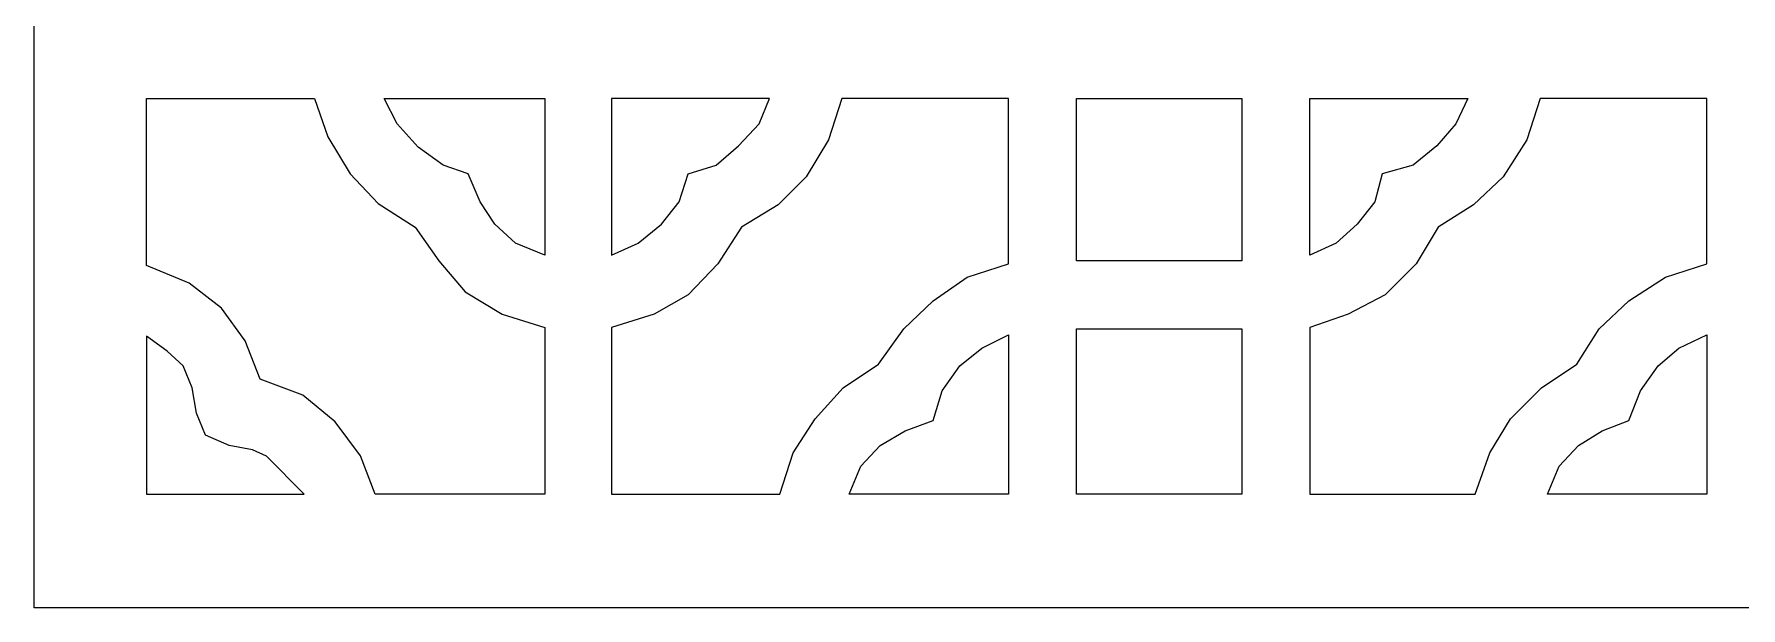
# Model space of a CAD drawing. Header units: centimetres. Extents: x -7.3 to 6.6, y -14.2 to 14.1.
# Drawn here: x -7.28 to -0.32, y 0.13 to 2.47 of the extents above; entities that cross this region are included whole.
import ezdxf

# ---------------------------------------------------------------- set-up
doc = ezdxf.new("R2010")
doc.units = ezdxf.units.CM
doc.header["$MEASUREMENT"] = 0

msp = doc.modelspace()

# ---------------------------------------------------------------- linework, layer by layer
at = {"color": 242}
for points, knots in [([(-7.28151, 14.0501), (-7.28151, 14.0501), (-7.28151, 0.1289), (-7.28151, 0.1289), (-7.28151, 0.1289), (-7.28151, 0.1289), (6.62763, 0.1289), (6.62763, 0.1289), (6.62763, 0.1289), (6.62763, 0.1289), (6.62763, 14.0501), (6.62763, 14.0501), (6.62763, 14.0501), (6.62763, 14.0501), (-7.28151, 14.0501), (-7.28151, 14.0501)], [0, 0, 0, 0, 0.2, 0.2, 0.2, 0.2, 0.4, 0.4, 0.4, 0.4, 0.6, 0.6, 0.6, 0.6, 1, 1, 1, 1]), ([(-6.13744, 2.20628), (-6.13744, 2.20628), (-6.8239, 2.20628), (-6.8239, 2.20628), (-6.8239, 2.20628), (-6.8239, 2.20628), (-6.8239, 1.52582), (-6.8239, 1.52582), (-6.8239, 1.52582), (-6.8239, 1.52582), (-6.6493, 1.45358), (-6.6493, 1.45358), (-6.6493, 1.45358), (-6.6493, 1.45358), (-6.51678, 1.35123), (-6.51678, 1.35123), (-6.51678, 1.35123), (-6.51678, 1.35123), (-6.42043, 1.21876), (-6.42043, 1.21876), (-6.42043, 1.21876), (-6.42043, 1.21876), (-6.36023, 1.06221), (-6.36023, 1.06221), (-6.36023, 1.06221), (-6.36023, 1.06221), (-6.18566, 0.99592), (-6.18566, 0.99592), (-6.18566, 0.99592), (-6.18566, 0.99592), (-6.05315, 0.88757), (-6.05315, 0.88757), (-6.05315, 0.88757), (-6.05315, 0.88757), (-5.95076, 0.7491), (-5.95076, 0.7491), (-5.95076, 0.7491), (-5.95076, 0.7491), (-5.89059, 0.59257), (-5.89059, 0.59257), (-5.89059, 0.59257), (-5.89059, 0.59257), (-5.19813, 0.59257), (-5.19813, 0.59257), (-5.19813, 0.59257), (-5.19813, 0.59257), (-5.19813, 1.27297), (-5.19813, 1.27297), (-5.19813, 1.27297), (-5.19813, 1.27297), (-5.37276, 1.32715), (-5.37276, 1.32715), (-5.37276, 1.32715), (-5.37276, 1.32715), (-5.5233, 1.41746), (-5.5233, 1.41746), (-5.5233, 1.41746), (-5.5233, 1.41746), (-5.63167, 1.54391), (-5.63167, 1.54391), (-5.63167, 1.54391), (-5.63167, 1.54391), (-5.72802, 1.68239), (-5.72802, 1.68239), (-5.72802, 1.68239), (-5.72802, 1.68239), (-5.87853, 1.7787), (-5.87853, 1.7787), (-5.87853, 1.7787), (-5.87853, 1.7787), (-5.99295, 1.89915), (-5.99295, 1.89915), (-5.99295, 1.89915), (-5.99295, 1.89915), (-6.08326, 2.04971), (-6.08326, 2.04971), (-6.08326, 2.04971), (-6.08326, 2.04971), (-6.13744, 2.20628), (-6.13744, 2.20628)], [0, 0, 0, 0, 0.047619, 0.047619, 0.047619, 0.047619, 0.0952381, 0.0952381, 0.0952381, 0.0952381, 0.1428571, 0.1428571, 0.1428571, 0.1428571, 0.1904762, 0.1904762, 0.1904762, 0.1904762, 0.2380952, 0.2380952, 0.2380952, 0.2380952, 0.2857143, 0.2857143, 0.2857143, 0.2857143, 0.3333333, 0.3333333, 0.3333333, 0.3333333, 0.3809524, 0.3809524, 0.3809524, 0.3809524, 0.4285714, 0.4285714, 0.4285714, 0.4285714, 0.4761905, 0.4761905, 0.4761905, 0.4761905, 0.5238095, 0.5238095, 0.5238095, 0.5238095, 0.5714286, 0.5714286, 0.5714286, 0.5714286, 0.6190476, 0.6190476, 0.6190476, 0.6190476, 0.6666667, 0.6666667, 0.6666667, 0.6666667, 0.7142857, 0.7142857, 0.7142857, 0.7142857, 0.7619048, 0.7619048, 0.7619048, 0.7619048, 0.8095238, 0.8095238, 0.8095238, 0.8095238, 0.8571429, 0.8571429, 0.8571429, 0.8571429, 0.9047619, 0.9047619, 0.9047619, 0.9047619, 1, 1, 1, 1]), ([(-5.85446, 2.20628), (-5.85446, 2.20628), (-5.80028, 2.10389), (-5.80028, 2.10389), (-5.80028, 2.10389), (-5.80028, 2.10389), (-5.71595, 2.00755), (-5.71595, 2.00755), (-5.71595, 2.00755), (-5.71595, 2.00755), (-5.61362, 1.93532), (-5.61362, 1.93532), (-5.61362, 1.93532), (-5.61362, 1.93532), (-5.51122, 1.89915), (-5.51122, 1.89915), (-5.51122, 1.89915), (-5.51122, 1.89915), (-5.46311, 1.78472), (-5.46311, 1.78472), (-5.46311, 1.78472), (-5.46311, 1.78472), (-5.40286, 1.69445), (-5.40286, 1.69445), (-5.40286, 1.69445), (-5.40286, 1.69445), (-5.31855, 1.61616), (-5.31855, 1.61616), (-5.31855, 1.61616), (-5.31855, 1.61616), (-5.19813, 1.56799), (-5.19813, 1.56799), (-5.19813, 1.56799), (-5.19813, 1.56799), (-5.19813, 2.20628), (-5.19813, 2.20628), (-5.19813, 2.20628), (-5.19813, 2.20628), (-5.85446, 2.20628), (-5.85446, 2.20628)], [0, 0, 0, 0, 0.0909091, 0.0909091, 0.0909091, 0.0909091, 0.1818182, 0.1818182, 0.1818182, 0.1818182, 0.2727273, 0.2727273, 0.2727273, 0.2727273, 0.3636364, 0.3636364, 0.3636364, 0.3636364, 0.4545455, 0.4545455, 0.4545455, 0.4545455, 0.5454545, 0.5454545, 0.5454545, 0.5454545, 0.6363636, 0.6363636, 0.6363636, 0.6363636, 0.7272727, 0.7272727, 0.7272727, 0.7272727, 0.8181818, 0.8181818, 0.8181818, 0.8181818, 1, 1, 1, 1]), ([(-4.9272, 1.56799), (-4.9272, 1.56799), (-4.9272, 2.20628), (-4.9272, 2.20628), (-4.9272, 2.20628), (-4.9272, 2.20628), (-4.28292, 2.20628), (-4.28292, 2.20628), (-4.28292, 2.20628), (-4.28292, 2.20628), (-4.32507, 2.10389), (-4.32507, 2.10389), (-4.32507, 2.10389), (-4.32507, 2.10389), (-4.40933, 2.01358), (-4.40933, 2.01358), (-4.40933, 2.01358), (-4.40933, 2.01358), (-4.49966, 1.93532), (-4.49966, 1.93532), (-4.49966, 1.93532), (-4.49966, 1.93532), (-4.61412, 1.89915), (-4.61412, 1.89915), (-4.61412, 1.89915), (-4.61412, 1.89915), (-4.65021, 1.78472), (-4.65021, 1.78472), (-4.65021, 1.78472), (-4.65021, 1.78472), (-4.72249, 1.69445), (-4.72249, 1.69445), (-4.72249, 1.69445), (-4.72249, 1.69445), (-4.81875, 1.61616), (-4.81875, 1.61616), (-4.81875, 1.61616), (-4.81875, 1.61616), (-4.9272, 1.56799), (-4.9272, 1.56799)], [0, 0, 0, 0, 0.0909091, 0.0909091, 0.0909091, 0.0909091, 0.1818182, 0.1818182, 0.1818182, 0.1818182, 0.2727273, 0.2727273, 0.2727273, 0.2727273, 0.3636364, 0.3636364, 0.3636364, 0.3636364, 0.4545455, 0.4545455, 0.4545455, 0.4545455, 0.5454545, 0.5454545, 0.5454545, 0.5454545, 0.6363636, 0.6363636, 0.6363636, 0.6363636, 0.7272727, 0.7272727, 0.7272727, 0.7272727, 0.8181818, 0.8181818, 0.8181818, 0.8181818, 1, 1, 1, 1]), ([(-3.98784, 2.20628), (-3.98784, 2.20628), (-3.30746, 2.20628), (-3.30746, 2.20628), (-3.30746, 2.20628), (-3.30746, 2.20628), (-3.30746, 1.53187), (-3.30746, 1.53187), (-3.30746, 1.53187), (-3.30746, 1.53187), (-3.47604, 1.47768), (-3.47604, 1.47768), (-3.47604, 1.47768), (-3.47604, 1.47768), (-3.61452, 1.38133), (-3.61452, 1.38133), (-3.61452, 1.38133), (-3.61452, 1.38133), (-3.73497, 1.2669), (-3.73497, 1.2669), (-3.73497, 1.2669), (-3.73497, 1.2669), (-3.83731, 1.12236), (-3.83731, 1.12236), (-3.83731, 1.12236), (-3.83731, 1.12236), (-3.98183, 1.02603), (-3.98183, 1.02603), (-3.98183, 1.02603), (-3.98183, 1.02603), (-4.09623, 0.89962), (-4.09623, 0.89962), (-4.09623, 0.89962), (-4.09623, 0.89962), (-4.18658, 0.76111), (-4.18658, 0.76111), (-4.18658, 0.76111), (-4.18658, 0.76111), (-4.24076, 0.59257), (-4.24076, 0.59257), (-4.24076, 0.59257), (-4.24076, 0.59257), (-4.9272, 0.59257), (-4.9272, 0.59257), (-4.9272, 0.59257), (-4.9272, 0.59257), (-4.9272, 1.27297), (-4.9272, 1.27297), (-4.9272, 1.27297), (-4.9272, 1.27297), (-4.75254, 1.32715), (-4.75254, 1.32715), (-4.75254, 1.32715), (-4.75254, 1.32715), (-4.61412, 1.40537), (-4.61412, 1.40537), (-4.61412, 1.40537), (-4.61412, 1.40537), (-4.49363, 1.53187), (-4.49363, 1.53187), (-4.49363, 1.53187), (-4.49363, 1.53187), (-4.39725, 1.68239), (-4.39725, 1.68239), (-4.39725, 1.68239), (-4.39725, 1.68239), (-4.24681, 1.77271), (-4.24681, 1.77271), (-4.24681, 1.77271), (-4.24681, 1.77271), (-4.13238, 1.8871), (-4.13238, 1.8871), (-4.13238, 1.8871), (-4.13238, 1.8871), (-4.0421, 2.03765), (-4.0421, 2.03765), (-4.0421, 2.03765), (-4.0421, 2.03765), (-3.98784, 2.20628), (-3.98784, 2.20628)], [0, 0, 0, 0, 0.047619, 0.047619, 0.047619, 0.047619, 0.0952381, 0.0952381, 0.0952381, 0.0952381, 0.1428571, 0.1428571, 0.1428571, 0.1428571, 0.1904762, 0.1904762, 0.1904762, 0.1904762, 0.2380952, 0.2380952, 0.2380952, 0.2380952, 0.2857143, 0.2857143, 0.2857143, 0.2857143, 0.3333333, 0.3333333, 0.3333333, 0.3333333, 0.3809524, 0.3809524, 0.3809524, 0.3809524, 0.4285714, 0.4285714, 0.4285714, 0.4285714, 0.4761905, 0.4761905, 0.4761905, 0.4761905, 0.5238095, 0.5238095, 0.5238095, 0.5238095, 0.5714286, 0.5714286, 0.5714286, 0.5714286, 0.6190476, 0.6190476, 0.6190476, 0.6190476, 0.6666667, 0.6666667, 0.6666667, 0.6666667, 0.7142857, 0.7142857, 0.7142857, 0.7142857, 0.7619048, 0.7619048, 0.7619048, 0.7619048, 0.8095238, 0.8095238, 0.8095238, 0.8095238, 0.8571429, 0.8571429, 0.8571429, 0.8571429, 0.9047619, 0.9047619, 0.9047619, 0.9047619, 1, 1, 1, 1]), ([(-2.35617, 1.54391), (-2.35617, 1.54391), (-2.35617, 2.20628), (-2.35617, 2.20628), (-2.35617, 2.20628), (-2.35617, 2.20628), (-3.0305, 2.20628), (-3.0305, 2.20628), (-3.0305, 2.20628), (-3.0305, 2.20628), (-3.0305, 1.54391), (-3.0305, 1.54391), (-3.0305, 1.54391), (-3.0305, 1.54391), (-2.35617, 1.54391), (-2.35617, 1.54391)], [0, 0, 0, 0, 0.2, 0.2, 0.2, 0.2, 0.4, 0.4, 0.4, 0.4, 0.6, 0.6, 0.6, 0.6, 1, 1, 1, 1]), ([(-2.0791, 2.20628), (-2.0791, 2.20628), (-2.0791, 1.56799), (-2.0791, 1.56799), (-2.0791, 1.56799), (-2.0791, 1.56799), (-1.97075, 1.61616), (-1.97075, 1.61616), (-1.97075, 1.61616), (-1.97075, 1.61616), (-1.88643, 1.69445), (-1.88643, 1.69445), (-1.88643, 1.69445), (-1.88643, 1.69445), (-1.81419, 1.78472), (-1.81419, 1.78472), (-1.81419, 1.78472), (-1.81419, 1.78472), (-1.78405, 1.89915), (-1.78405, 1.89915), (-1.78405, 1.89915), (-1.78405, 1.89915), (-1.6576, 1.93532), (-1.6576, 1.93532), (-1.6576, 1.93532), (-1.6576, 1.93532), (-1.56135, 2.01358), (-1.56135, 2.01358), (-1.56135, 2.01358), (-1.56135, 2.01358), (-1.48303, 2.10389), (-1.48303, 2.10389), (-1.48303, 2.10389), (-1.48303, 2.10389), (-1.43487, 2.20628), (-1.43487, 2.20628), (-1.43487, 2.20628), (-1.43487, 2.20628), (-2.0791, 2.20628), (-2.0791, 2.20628)], [0, 0, 0, 0, 0.0909091, 0.0909091, 0.0909091, 0.0909091, 0.1818182, 0.1818182, 0.1818182, 0.1818182, 0.2727273, 0.2727273, 0.2727273, 0.2727273, 0.3636364, 0.3636364, 0.3636364, 0.3636364, 0.4545455, 0.4545455, 0.4545455, 0.4545455, 0.5454545, 0.5454545, 0.5454545, 0.5454545, 0.6363636, 0.6363636, 0.6363636, 0.6363636, 0.7272727, 0.7272727, 0.7272727, 0.7272727, 0.8181818, 0.8181818, 0.8181818, 0.8181818, 1, 1, 1, 1]), ([(-0.45943, 1.53187), (-0.45943, 1.53187), (-0.62802, 1.47768), (-0.62802, 1.47768), (-0.62802, 1.47768), (-0.62802, 1.47768), (-0.7785, 1.38133), (-0.7785, 1.38133), (-0.7785, 1.38133), (-0.7785, 1.38133), (-0.89899, 1.2669), (-0.89899, 1.2669), (-0.89899, 1.2669), (-0.89899, 1.2669), (-0.98924, 1.12236), (-0.98924, 1.12236), (-0.98924, 1.12236), (-0.98924, 1.12236), (-1.1338, 1.02603), (-1.1338, 1.02603), (-1.1338, 1.02603), (-1.1338, 1.02603), (-1.26025, 0.89962), (-1.26025, 0.89962), (-1.26025, 0.89962), (-1.26025, 0.89962), (-1.34457, 0.76111), (-1.34457, 0.76111), (-1.34457, 0.76111), (-1.34457, 0.76111), (-1.40477, 0.59257), (-1.40477, 0.59257), (-1.40477, 0.59257), (-1.40477, 0.59257), (-2.0791, 0.59257), (-2.0791, 0.59257), (-2.0791, 0.59257), (-2.0791, 0.59257), (-2.0791, 1.27297), (-2.0791, 1.27297), (-2.0791, 1.27297), (-2.0791, 1.27297), (-1.92258, 1.32715), (-1.92258, 1.32715), (-1.92258, 1.32715), (-1.92258, 1.32715), (-1.77207, 1.40537), (-1.77207, 1.40537), (-1.77207, 1.40537), (-1.77207, 1.40537), (-1.64561, 1.53187), (-1.64561, 1.53187), (-1.64561, 1.53187), (-1.64561, 1.53187), (-1.55526, 1.68239), (-1.55526, 1.68239), (-1.55526, 1.68239), (-1.55526, 1.68239), (-1.41078, 1.77271), (-1.41078, 1.77271), (-1.41078, 1.77271), (-1.41078, 1.77271), (-1.29034, 1.8871), (-1.29034, 1.8871), (-1.29034, 1.8871), (-1.29034, 1.8871), (-1.19397, 2.03765), (-1.19397, 2.03765), (-1.19397, 2.03765), (-1.19397, 2.03765), (-1.13987, 2.20628), (-1.13987, 2.20628), (-1.13987, 2.20628), (-1.13987, 2.20628), (-0.45943, 2.20628), (-0.45943, 2.20628), (-0.45943, 2.20628), (-0.45943, 2.20628), (-0.45943, 1.53187), (-0.45943, 1.53187)], [0, 0, 0, 0, 0.047619, 0.047619, 0.047619, 0.047619, 0.0952381, 0.0952381, 0.0952381, 0.0952381, 0.1428571, 0.1428571, 0.1428571, 0.1428571, 0.1904762, 0.1904762, 0.1904762, 0.1904762, 0.2380952, 0.2380952, 0.2380952, 0.2380952, 0.2857143, 0.2857143, 0.2857143, 0.2857143, 0.3333333, 0.3333333, 0.3333333, 0.3333333, 0.3809524, 0.3809524, 0.3809524, 0.3809524, 0.4285714, 0.4285714, 0.4285714, 0.4285714, 0.4761905, 0.4761905, 0.4761905, 0.4761905, 0.5238095, 0.5238095, 0.5238095, 0.5238095, 0.5714286, 0.5714286, 0.5714286, 0.5714286, 0.6190476, 0.6190476, 0.6190476, 0.6190476, 0.6666667, 0.6666667, 0.6666667, 0.6666667, 0.7142857, 0.7142857, 0.7142857, 0.7142857, 0.7619048, 0.7619048, 0.7619048, 0.7619048, 0.8095238, 0.8095238, 0.8095238, 0.8095238, 0.8571429, 0.8571429, 0.8571429, 0.8571429, 0.9047619, 0.9047619, 0.9047619, 0.9047619, 1, 1, 1, 1]), ([(-2.35617, 0.59257), (-2.35617, 0.59257), (-2.35617, 1.2669), (-2.35617, 1.2669), (-2.35617, 1.2669), (-2.35617, 1.2669), (-3.0305, 1.2669), (-3.0305, 1.2669), (-3.0305, 1.2669), (-3.0305, 1.2669), (-3.0305, 0.59257), (-3.0305, 0.59257), (-3.0305, 0.59257), (-3.0305, 0.59257), (-2.35617, 0.59257), (-2.35617, 0.59257)], [0, 0, 0, 0, 0.2, 0.2, 0.2, 0.2, 0.4, 0.4, 0.4, 0.4, 0.6, 0.6, 0.6, 0.6, 1, 1, 1, 1]), ([(-6.1796, 0.59257), (-6.1796, 0.59257), (-6.8239, 0.59257), (-6.8239, 0.59257), (-6.8239, 0.59257), (-6.8239, 0.59257), (-6.8239, 1.23679), (-6.8239, 1.23679), (-6.8239, 1.23679), (-6.8239, 1.23679), (-6.73961, 1.17664), (-6.73961, 1.17664), (-6.73961, 1.17664), (-6.73961, 1.17664), (-6.67334, 1.11638), (-6.67334, 1.11638), (-6.67334, 1.11638), (-6.67334, 1.11638), (-6.63724, 1.02603), (-6.63724, 1.02603), (-6.63724, 1.02603), (-6.63724, 1.02603), (-6.61912, 0.92369), (-6.61912, 0.92369), (-6.61912, 0.92369), (-6.61912, 0.92369), (-6.58307, 0.83339), (-6.58307, 0.83339), (-6.58307, 0.83339), (-6.58307, 0.83339), (-6.48672, 0.79125), (-6.48672, 0.79125), (-6.48672, 0.79125), (-6.48672, 0.79125), (-6.39033, 0.77317), (-6.39033, 0.77317), (-6.39033, 0.77317), (-6.39033, 0.77317), (-6.33444, 0.74739), (-6.33444, 0.74739), (-6.33444, 0.74739), (-6.33444, 0.74739), (-6.1796, 0.59257), (-6.1796, 0.59257)], [0, 0, 0, 0, 0.0833333, 0.0833333, 0.0833333, 0.0833333, 0.1666667, 0.1666667, 0.1666667, 0.1666667, 0.25, 0.25, 0.25, 0.25, 0.3333333, 0.3333333, 0.3333333, 0.3333333, 0.4166667, 0.4166667, 0.4166667, 0.4166667, 0.5, 0.5, 0.5, 0.5, 0.5833333, 0.5833333, 0.5833333, 0.5833333, 0.6666667, 0.6666667, 0.6666667, 0.6666667, 0.75, 0.75, 0.75, 0.75, 0.8333333, 0.8333333, 0.8333333, 0.8333333, 1, 1, 1, 1]), ([(-3.30746, 1.24282), (-3.30746, 1.24282), (-3.41583, 1.18862), (-3.41583, 1.18862), (-3.41583, 1.18862), (-3.41583, 1.18862), (-3.50619, 1.11638), (-3.50619, 1.11638), (-3.50619, 1.11638), (-3.50619, 1.11638), (-3.5784, 1.01399), (-3.5784, 1.01399), (-3.5784, 1.01399), (-3.5784, 1.01399), (-3.61452, 0.89363), (-3.61452, 0.89363), (-3.61452, 0.89363), (-3.61452, 0.89363), (-3.72897, 0.85146), (-3.72897, 0.85146), (-3.72897, 0.85146), (-3.72897, 0.85146), (-3.8313, 0.79125), (-3.8313, 0.79125), (-3.8313, 0.79125), (-3.8313, 0.79125), (-3.90957, 0.70691), (-3.90957, 0.70691), (-3.90957, 0.70691), (-3.90957, 0.70691), (-3.95777, 0.59257), (-3.95777, 0.59257), (-3.95777, 0.59257), (-3.95777, 0.59257), (-3.30746, 0.59257), (-3.30746, 0.59257), (-3.30746, 0.59257), (-3.30746, 0.59257), (-3.30746, 1.24282), (-3.30746, 1.24282)], [0, 0, 0, 0, 0.0909091, 0.0909091, 0.0909091, 0.0909091, 0.1818182, 0.1818182, 0.1818182, 0.1818182, 0.2727273, 0.2727273, 0.2727273, 0.2727273, 0.3636364, 0.3636364, 0.3636364, 0.3636364, 0.4545455, 0.4545455, 0.4545455, 0.4545455, 0.5454545, 0.5454545, 0.5454545, 0.5454545, 0.6363636, 0.6363636, 0.6363636, 0.6363636, 0.7272727, 0.7272727, 0.7272727, 0.7272727, 0.8181818, 0.8181818, 0.8181818, 0.8181818, 1, 1, 1, 1]), ([(-0.45943, 0.59257), (-0.45943, 0.59257), (-0.45943, 1.24282), (-0.45943, 1.24282), (-0.45943, 1.24282), (-0.45943, 1.24282), (-0.57382, 1.18862), (-0.57382, 1.18862), (-0.57382, 1.18862), (-0.57382, 1.18862), (-0.65811, 1.11638), (-0.65811, 1.11638), (-0.65811, 1.11638), (-0.65811, 1.11638), (-0.73038, 1.01399), (-0.73038, 1.01399), (-0.73038, 1.01399), (-0.73038, 1.01399), (-0.7785, 0.89363), (-0.7785, 0.89363), (-0.7785, 0.89363), (-0.7785, 0.89363), (-0.88693, 0.85146), (-0.88693, 0.85146), (-0.88693, 0.85146), (-0.88693, 0.85146), (-0.98328, 0.79125), (-0.98328, 0.79125), (-0.98328, 0.79125), (-0.98328, 0.79125), (-1.06152, 0.70691), (-1.06152, 0.70691), (-1.06152, 0.70691), (-1.06152, 0.70691), (-1.10968, 0.59257), (-1.10968, 0.59257), (-1.10968, 0.59257), (-1.10968, 0.59257), (-0.45943, 0.59257), (-0.45943, 0.59257)], [0, 0, 0, 0, 0.0909091, 0.0909091, 0.0909091, 0.0909091, 0.1818182, 0.1818182, 0.1818182, 0.1818182, 0.2727273, 0.2727273, 0.2727273, 0.2727273, 0.3636364, 0.3636364, 0.3636364, 0.3636364, 0.4545455, 0.4545455, 0.4545455, 0.4545455, 0.5454545, 0.5454545, 0.5454545, 0.5454545, 0.6363636, 0.6363636, 0.6363636, 0.6363636, 0.7272727, 0.7272727, 0.7272727, 0.7272727, 0.8181818, 0.8181818, 0.8181818, 0.8181818, 1, 1, 1, 1])]:
    msp.add_open_spline(points, degree=3, knots=knots, dxfattribs=at)
at = {"lineweight": 9}
for points, knots in [([(-7.28151, 14.0501), (-7.28151, 14.0501), (-7.28151, 0.1289), (-7.28151, 0.1289), (-7.28151, 0.1289), (-7.28151, 0.1289), (6.62763, 0.1289), (6.62763, 0.1289), (6.62763, 0.1289), (6.62763, 0.1289), (6.62763, 14.0501), (6.62763, 14.0501), (6.62763, 14.0501), (6.62763, 14.0501), (-7.28151, 14.0501), (-7.28151, 14.0501)], [0, 0, 0, 0, 0.2, 0.2, 0.2, 0.2, 0.4, 0.4, 0.4, 0.4, 0.6, 0.6, 0.6, 0.6, 1, 1, 1, 1]), ([(-6.13744, 2.20628), (-6.13744, 2.20628), (-6.8239, 2.20628), (-6.8239, 2.20628), (-6.8239, 2.20628), (-6.8239, 2.20628), (-6.8239, 1.52582), (-6.8239, 1.52582), (-6.8239, 1.52582), (-6.8239, 1.52582), (-6.6493, 1.45358), (-6.6493, 1.45358), (-6.6493, 1.45358), (-6.6493, 1.45358), (-6.51678, 1.35123), (-6.51678, 1.35123), (-6.51678, 1.35123), (-6.51678, 1.35123), (-6.42043, 1.21876), (-6.42043, 1.21876), (-6.42043, 1.21876), (-6.42043, 1.21876), (-6.36023, 1.06221), (-6.36023, 1.06221), (-6.36023, 1.06221), (-6.36023, 1.06221), (-6.18566, 0.99592), (-6.18566, 0.99592), (-6.18566, 0.99592), (-6.18566, 0.99592), (-6.05315, 0.88757), (-6.05315, 0.88757), (-6.05315, 0.88757), (-6.05315, 0.88757), (-5.95076, 0.7491), (-5.95076, 0.7491), (-5.95076, 0.7491), (-5.95076, 0.7491), (-5.89059, 0.59257), (-5.89059, 0.59257), (-5.89059, 0.59257), (-5.89059, 0.59257), (-5.19813, 0.59257), (-5.19813, 0.59257), (-5.19813, 0.59257), (-5.19813, 0.59257), (-5.19813, 1.27297), (-5.19813, 1.27297), (-5.19813, 1.27297), (-5.19813, 1.27297), (-5.37276, 1.32715), (-5.37276, 1.32715), (-5.37276, 1.32715), (-5.37276, 1.32715), (-5.5233, 1.41746), (-5.5233, 1.41746), (-5.5233, 1.41746), (-5.5233, 1.41746), (-5.63167, 1.54391), (-5.63167, 1.54391), (-5.63167, 1.54391), (-5.63167, 1.54391), (-5.72802, 1.68239), (-5.72802, 1.68239), (-5.72802, 1.68239), (-5.72802, 1.68239), (-5.87853, 1.7787), (-5.87853, 1.7787), (-5.87853, 1.7787), (-5.87853, 1.7787), (-5.99295, 1.89915), (-5.99295, 1.89915), (-5.99295, 1.89915), (-5.99295, 1.89915), (-6.08326, 2.04971), (-6.08326, 2.04971), (-6.08326, 2.04971), (-6.08326, 2.04971), (-6.13744, 2.20628), (-6.13744, 2.20628)], [0, 0, 0, 0, 0.047619, 0.047619, 0.047619, 0.047619, 0.0952381, 0.0952381, 0.0952381, 0.0952381, 0.1428571, 0.1428571, 0.1428571, 0.1428571, 0.1904762, 0.1904762, 0.1904762, 0.1904762, 0.2380952, 0.2380952, 0.2380952, 0.2380952, 0.2857143, 0.2857143, 0.2857143, 0.2857143, 0.3333333, 0.3333333, 0.3333333, 0.3333333, 0.3809524, 0.3809524, 0.3809524, 0.3809524, 0.4285714, 0.4285714, 0.4285714, 0.4285714, 0.4761905, 0.4761905, 0.4761905, 0.4761905, 0.5238095, 0.5238095, 0.5238095, 0.5238095, 0.5714286, 0.5714286, 0.5714286, 0.5714286, 0.6190476, 0.6190476, 0.6190476, 0.6190476, 0.6666667, 0.6666667, 0.6666667, 0.6666667, 0.7142857, 0.7142857, 0.7142857, 0.7142857, 0.7619048, 0.7619048, 0.7619048, 0.7619048, 0.8095238, 0.8095238, 0.8095238, 0.8095238, 0.8571429, 0.8571429, 0.8571429, 0.8571429, 0.9047619, 0.9047619, 0.9047619, 0.9047619, 1, 1, 1, 1]), ([(-5.85446, 2.20628), (-5.85446, 2.20628), (-5.80028, 2.10389), (-5.80028, 2.10389), (-5.80028, 2.10389), (-5.80028, 2.10389), (-5.71595, 2.00755), (-5.71595, 2.00755), (-5.71595, 2.00755), (-5.71595, 2.00755), (-5.61362, 1.93532), (-5.61362, 1.93532), (-5.61362, 1.93532), (-5.61362, 1.93532), (-5.51122, 1.89915), (-5.51122, 1.89915), (-5.51122, 1.89915), (-5.51122, 1.89915), (-5.46311, 1.78472), (-5.46311, 1.78472), (-5.46311, 1.78472), (-5.46311, 1.78472), (-5.40286, 1.69445), (-5.40286, 1.69445), (-5.40286, 1.69445), (-5.40286, 1.69445), (-5.31855, 1.61616), (-5.31855, 1.61616), (-5.31855, 1.61616), (-5.31855, 1.61616), (-5.19813, 1.56799), (-5.19813, 1.56799), (-5.19813, 1.56799), (-5.19813, 1.56799), (-5.19813, 2.20628), (-5.19813, 2.20628), (-5.19813, 2.20628), (-5.19813, 2.20628), (-5.85446, 2.20628), (-5.85446, 2.20628)], [0, 0, 0, 0, 0.0909091, 0.0909091, 0.0909091, 0.0909091, 0.1818182, 0.1818182, 0.1818182, 0.1818182, 0.2727273, 0.2727273, 0.2727273, 0.2727273, 0.3636364, 0.3636364, 0.3636364, 0.3636364, 0.4545455, 0.4545455, 0.4545455, 0.4545455, 0.5454545, 0.5454545, 0.5454545, 0.5454545, 0.6363636, 0.6363636, 0.6363636, 0.6363636, 0.7272727, 0.7272727, 0.7272727, 0.7272727, 0.8181818, 0.8181818, 0.8181818, 0.8181818, 1, 1, 1, 1]), ([(-4.9272, 1.56799), (-4.9272, 1.56799), (-4.9272, 2.20628), (-4.9272, 2.20628), (-4.9272, 2.20628), (-4.9272, 2.20628), (-4.28292, 2.20628), (-4.28292, 2.20628), (-4.28292, 2.20628), (-4.28292, 2.20628), (-4.32507, 2.10389), (-4.32507, 2.10389), (-4.32507, 2.10389), (-4.32507, 2.10389), (-4.40933, 2.01358), (-4.40933, 2.01358), (-4.40933, 2.01358), (-4.40933, 2.01358), (-4.49966, 1.93532), (-4.49966, 1.93532), (-4.49966, 1.93532), (-4.49966, 1.93532), (-4.61412, 1.89915), (-4.61412, 1.89915), (-4.61412, 1.89915), (-4.61412, 1.89915), (-4.65021, 1.78472), (-4.65021, 1.78472), (-4.65021, 1.78472), (-4.65021, 1.78472), (-4.72249, 1.69445), (-4.72249, 1.69445), (-4.72249, 1.69445), (-4.72249, 1.69445), (-4.81875, 1.61616), (-4.81875, 1.61616), (-4.81875, 1.61616), (-4.81875, 1.61616), (-4.9272, 1.56799), (-4.9272, 1.56799)], [0, 0, 0, 0, 0.0909091, 0.0909091, 0.0909091, 0.0909091, 0.1818182, 0.1818182, 0.1818182, 0.1818182, 0.2727273, 0.2727273, 0.2727273, 0.2727273, 0.3636364, 0.3636364, 0.3636364, 0.3636364, 0.4545455, 0.4545455, 0.4545455, 0.4545455, 0.5454545, 0.5454545, 0.5454545, 0.5454545, 0.6363636, 0.6363636, 0.6363636, 0.6363636, 0.7272727, 0.7272727, 0.7272727, 0.7272727, 0.8181818, 0.8181818, 0.8181818, 0.8181818, 1, 1, 1, 1]), ([(-3.98784, 2.20628), (-3.98784, 2.20628), (-3.30746, 2.20628), (-3.30746, 2.20628), (-3.30746, 2.20628), (-3.30746, 2.20628), (-3.30746, 1.53187), (-3.30746, 1.53187), (-3.30746, 1.53187), (-3.30746, 1.53187), (-3.47604, 1.47768), (-3.47604, 1.47768), (-3.47604, 1.47768), (-3.47604, 1.47768), (-3.61452, 1.38133), (-3.61452, 1.38133), (-3.61452, 1.38133), (-3.61452, 1.38133), (-3.73497, 1.2669), (-3.73497, 1.2669), (-3.73497, 1.2669), (-3.73497, 1.2669), (-3.83731, 1.12236), (-3.83731, 1.12236), (-3.83731, 1.12236), (-3.83731, 1.12236), (-3.98183, 1.02603), (-3.98183, 1.02603), (-3.98183, 1.02603), (-3.98183, 1.02603), (-4.09623, 0.89962), (-4.09623, 0.89962), (-4.09623, 0.89962), (-4.09623, 0.89962), (-4.18658, 0.76111), (-4.18658, 0.76111), (-4.18658, 0.76111), (-4.18658, 0.76111), (-4.24076, 0.59257), (-4.24076, 0.59257), (-4.24076, 0.59257), (-4.24076, 0.59257), (-4.9272, 0.59257), (-4.9272, 0.59257), (-4.9272, 0.59257), (-4.9272, 0.59257), (-4.9272, 1.27297), (-4.9272, 1.27297), (-4.9272, 1.27297), (-4.9272, 1.27297), (-4.75254, 1.32715), (-4.75254, 1.32715), (-4.75254, 1.32715), (-4.75254, 1.32715), (-4.61412, 1.40537), (-4.61412, 1.40537), (-4.61412, 1.40537), (-4.61412, 1.40537), (-4.49363, 1.53187), (-4.49363, 1.53187), (-4.49363, 1.53187), (-4.49363, 1.53187), (-4.39725, 1.68239), (-4.39725, 1.68239), (-4.39725, 1.68239), (-4.39725, 1.68239), (-4.24681, 1.77271), (-4.24681, 1.77271), (-4.24681, 1.77271), (-4.24681, 1.77271), (-4.13238, 1.8871), (-4.13238, 1.8871), (-4.13238, 1.8871), (-4.13238, 1.8871), (-4.0421, 2.03765), (-4.0421, 2.03765), (-4.0421, 2.03765), (-4.0421, 2.03765), (-3.98784, 2.20628), (-3.98784, 2.20628)], [0, 0, 0, 0, 0.047619, 0.047619, 0.047619, 0.047619, 0.0952381, 0.0952381, 0.0952381, 0.0952381, 0.1428571, 0.1428571, 0.1428571, 0.1428571, 0.1904762, 0.1904762, 0.1904762, 0.1904762, 0.2380952, 0.2380952, 0.2380952, 0.2380952, 0.2857143, 0.2857143, 0.2857143, 0.2857143, 0.3333333, 0.3333333, 0.3333333, 0.3333333, 0.3809524, 0.3809524, 0.3809524, 0.3809524, 0.4285714, 0.4285714, 0.4285714, 0.4285714, 0.4761905, 0.4761905, 0.4761905, 0.4761905, 0.5238095, 0.5238095, 0.5238095, 0.5238095, 0.5714286, 0.5714286, 0.5714286, 0.5714286, 0.6190476, 0.6190476, 0.6190476, 0.6190476, 0.6666667, 0.6666667, 0.6666667, 0.6666667, 0.7142857, 0.7142857, 0.7142857, 0.7142857, 0.7619048, 0.7619048, 0.7619048, 0.7619048, 0.8095238, 0.8095238, 0.8095238, 0.8095238, 0.8571429, 0.8571429, 0.8571429, 0.8571429, 0.9047619, 0.9047619, 0.9047619, 0.9047619, 1, 1, 1, 1]), ([(-2.35617, 1.54391), (-2.35617, 1.54391), (-2.35617, 2.20628), (-2.35617, 2.20628), (-2.35617, 2.20628), (-2.35617, 2.20628), (-3.0305, 2.20628), (-3.0305, 2.20628), (-3.0305, 2.20628), (-3.0305, 2.20628), (-3.0305, 1.54391), (-3.0305, 1.54391), (-3.0305, 1.54391), (-3.0305, 1.54391), (-2.35617, 1.54391), (-2.35617, 1.54391)], [0, 0, 0, 0, 0.2, 0.2, 0.2, 0.2, 0.4, 0.4, 0.4, 0.4, 0.6, 0.6, 0.6, 0.6, 1, 1, 1, 1]), ([(-2.0791, 2.20628), (-2.0791, 2.20628), (-2.0791, 1.56799), (-2.0791, 1.56799), (-2.0791, 1.56799), (-2.0791, 1.56799), (-1.97075, 1.61616), (-1.97075, 1.61616), (-1.97075, 1.61616), (-1.97075, 1.61616), (-1.88643, 1.69445), (-1.88643, 1.69445), (-1.88643, 1.69445), (-1.88643, 1.69445), (-1.81419, 1.78472), (-1.81419, 1.78472), (-1.81419, 1.78472), (-1.81419, 1.78472), (-1.78405, 1.89915), (-1.78405, 1.89915), (-1.78405, 1.89915), (-1.78405, 1.89915), (-1.6576, 1.93532), (-1.6576, 1.93532), (-1.6576, 1.93532), (-1.6576, 1.93532), (-1.56135, 2.01358), (-1.56135, 2.01358), (-1.56135, 2.01358), (-1.56135, 2.01358), (-1.48303, 2.10389), (-1.48303, 2.10389), (-1.48303, 2.10389), (-1.48303, 2.10389), (-1.43487, 2.20628), (-1.43487, 2.20628), (-1.43487, 2.20628), (-1.43487, 2.20628), (-2.0791, 2.20628), (-2.0791, 2.20628)], [0, 0, 0, 0, 0.0909091, 0.0909091, 0.0909091, 0.0909091, 0.1818182, 0.1818182, 0.1818182, 0.1818182, 0.2727273, 0.2727273, 0.2727273, 0.2727273, 0.3636364, 0.3636364, 0.3636364, 0.3636364, 0.4545455, 0.4545455, 0.4545455, 0.4545455, 0.5454545, 0.5454545, 0.5454545, 0.5454545, 0.6363636, 0.6363636, 0.6363636, 0.6363636, 0.7272727, 0.7272727, 0.7272727, 0.7272727, 0.8181818, 0.8181818, 0.8181818, 0.8181818, 1, 1, 1, 1]), ([(-0.45943, 1.53187), (-0.45943, 1.53187), (-0.62802, 1.47768), (-0.62802, 1.47768), (-0.62802, 1.47768), (-0.62802, 1.47768), (-0.7785, 1.38133), (-0.7785, 1.38133), (-0.7785, 1.38133), (-0.7785, 1.38133), (-0.89899, 1.2669), (-0.89899, 1.2669), (-0.89899, 1.2669), (-0.89899, 1.2669), (-0.98924, 1.12236), (-0.98924, 1.12236), (-0.98924, 1.12236), (-0.98924, 1.12236), (-1.1338, 1.02603), (-1.1338, 1.02603), (-1.1338, 1.02603), (-1.1338, 1.02603), (-1.26025, 0.89962), (-1.26025, 0.89962), (-1.26025, 0.89962), (-1.26025, 0.89962), (-1.34457, 0.76111), (-1.34457, 0.76111), (-1.34457, 0.76111), (-1.34457, 0.76111), (-1.40477, 0.59257), (-1.40477, 0.59257), (-1.40477, 0.59257), (-1.40477, 0.59257), (-2.0791, 0.59257), (-2.0791, 0.59257), (-2.0791, 0.59257), (-2.0791, 0.59257), (-2.0791, 1.27297), (-2.0791, 1.27297), (-2.0791, 1.27297), (-2.0791, 1.27297), (-1.92258, 1.32715), (-1.92258, 1.32715), (-1.92258, 1.32715), (-1.92258, 1.32715), (-1.77207, 1.40537), (-1.77207, 1.40537), (-1.77207, 1.40537), (-1.77207, 1.40537), (-1.64561, 1.53187), (-1.64561, 1.53187), (-1.64561, 1.53187), (-1.64561, 1.53187), (-1.55526, 1.68239), (-1.55526, 1.68239), (-1.55526, 1.68239), (-1.55526, 1.68239), (-1.41078, 1.77271), (-1.41078, 1.77271), (-1.41078, 1.77271), (-1.41078, 1.77271), (-1.29034, 1.8871), (-1.29034, 1.8871), (-1.29034, 1.8871), (-1.29034, 1.8871), (-1.19397, 2.03765), (-1.19397, 2.03765), (-1.19397, 2.03765), (-1.19397, 2.03765), (-1.13987, 2.20628), (-1.13987, 2.20628), (-1.13987, 2.20628), (-1.13987, 2.20628), (-0.45943, 2.20628), (-0.45943, 2.20628), (-0.45943, 2.20628), (-0.45943, 2.20628), (-0.45943, 1.53187), (-0.45943, 1.53187)], [0, 0, 0, 0, 0.047619, 0.047619, 0.047619, 0.047619, 0.0952381, 0.0952381, 0.0952381, 0.0952381, 0.1428571, 0.1428571, 0.1428571, 0.1428571, 0.1904762, 0.1904762, 0.1904762, 0.1904762, 0.2380952, 0.2380952, 0.2380952, 0.2380952, 0.2857143, 0.2857143, 0.2857143, 0.2857143, 0.3333333, 0.3333333, 0.3333333, 0.3333333, 0.3809524, 0.3809524, 0.3809524, 0.3809524, 0.4285714, 0.4285714, 0.4285714, 0.4285714, 0.4761905, 0.4761905, 0.4761905, 0.4761905, 0.5238095, 0.5238095, 0.5238095, 0.5238095, 0.5714286, 0.5714286, 0.5714286, 0.5714286, 0.6190476, 0.6190476, 0.6190476, 0.6190476, 0.6666667, 0.6666667, 0.6666667, 0.6666667, 0.7142857, 0.7142857, 0.7142857, 0.7142857, 0.7619048, 0.7619048, 0.7619048, 0.7619048, 0.8095238, 0.8095238, 0.8095238, 0.8095238, 0.8571429, 0.8571429, 0.8571429, 0.8571429, 0.9047619, 0.9047619, 0.9047619, 0.9047619, 1, 1, 1, 1]), ([(-2.35617, 0.59257), (-2.35617, 0.59257), (-2.35617, 1.2669), (-2.35617, 1.2669), (-2.35617, 1.2669), (-2.35617, 1.2669), (-3.0305, 1.2669), (-3.0305, 1.2669), (-3.0305, 1.2669), (-3.0305, 1.2669), (-3.0305, 0.59257), (-3.0305, 0.59257), (-3.0305, 0.59257), (-3.0305, 0.59257), (-2.35617, 0.59257), (-2.35617, 0.59257)], [0, 0, 0, 0, 0.2, 0.2, 0.2, 0.2, 0.4, 0.4, 0.4, 0.4, 0.6, 0.6, 0.6, 0.6, 1, 1, 1, 1]), ([(-6.1796, 0.59257), (-6.1796, 0.59257), (-6.8239, 0.59257), (-6.8239, 0.59257), (-6.8239, 0.59257), (-6.8239, 0.59257), (-6.8239, 1.23679), (-6.8239, 1.23679), (-6.8239, 1.23679), (-6.8239, 1.23679), (-6.73961, 1.17664), (-6.73961, 1.17664), (-6.73961, 1.17664), (-6.73961, 1.17664), (-6.67334, 1.11638), (-6.67334, 1.11638), (-6.67334, 1.11638), (-6.67334, 1.11638), (-6.63724, 1.02603), (-6.63724, 1.02603), (-6.63724, 1.02603), (-6.63724, 1.02603), (-6.61912, 0.92369), (-6.61912, 0.92369), (-6.61912, 0.92369), (-6.61912, 0.92369), (-6.58307, 0.83339), (-6.58307, 0.83339), (-6.58307, 0.83339), (-6.58307, 0.83339), (-6.48672, 0.79125), (-6.48672, 0.79125), (-6.48672, 0.79125), (-6.48672, 0.79125), (-6.39033, 0.77317), (-6.39033, 0.77317), (-6.39033, 0.77317), (-6.39033, 0.77317), (-6.33444, 0.74739), (-6.33444, 0.74739), (-6.33444, 0.74739), (-6.33444, 0.74739), (-6.1796, 0.59257), (-6.1796, 0.59257)], [0, 0, 0, 0, 0.0833333, 0.0833333, 0.0833333, 0.0833333, 0.1666667, 0.1666667, 0.1666667, 0.1666667, 0.25, 0.25, 0.25, 0.25, 0.3333333, 0.3333333, 0.3333333, 0.3333333, 0.4166667, 0.4166667, 0.4166667, 0.4166667, 0.5, 0.5, 0.5, 0.5, 0.5833333, 0.5833333, 0.5833333, 0.5833333, 0.6666667, 0.6666667, 0.6666667, 0.6666667, 0.75, 0.75, 0.75, 0.75, 0.8333333, 0.8333333, 0.8333333, 0.8333333, 1, 1, 1, 1]), ([(-3.30746, 1.24282), (-3.30746, 1.24282), (-3.41583, 1.18862), (-3.41583, 1.18862), (-3.41583, 1.18862), (-3.41583, 1.18862), (-3.50619, 1.11638), (-3.50619, 1.11638), (-3.50619, 1.11638), (-3.50619, 1.11638), (-3.5784, 1.01399), (-3.5784, 1.01399), (-3.5784, 1.01399), (-3.5784, 1.01399), (-3.61452, 0.89363), (-3.61452, 0.89363), (-3.61452, 0.89363), (-3.61452, 0.89363), (-3.72897, 0.85146), (-3.72897, 0.85146), (-3.72897, 0.85146), (-3.72897, 0.85146), (-3.8313, 0.79125), (-3.8313, 0.79125), (-3.8313, 0.79125), (-3.8313, 0.79125), (-3.90957, 0.70691), (-3.90957, 0.70691), (-3.90957, 0.70691), (-3.90957, 0.70691), (-3.95777, 0.59257), (-3.95777, 0.59257), (-3.95777, 0.59257), (-3.95777, 0.59257), (-3.30746, 0.59257), (-3.30746, 0.59257), (-3.30746, 0.59257), (-3.30746, 0.59257), (-3.30746, 1.24282), (-3.30746, 1.24282)], [0, 0, 0, 0, 0.0909091, 0.0909091, 0.0909091, 0.0909091, 0.1818182, 0.1818182, 0.1818182, 0.1818182, 0.2727273, 0.2727273, 0.2727273, 0.2727273, 0.3636364, 0.3636364, 0.3636364, 0.3636364, 0.4545455, 0.4545455, 0.4545455, 0.4545455, 0.5454545, 0.5454545, 0.5454545, 0.5454545, 0.6363636, 0.6363636, 0.6363636, 0.6363636, 0.7272727, 0.7272727, 0.7272727, 0.7272727, 0.8181818, 0.8181818, 0.8181818, 0.8181818, 1, 1, 1, 1]), ([(-0.45943, 0.59257), (-0.45943, 0.59257), (-0.45943, 1.24282), (-0.45943, 1.24282), (-0.45943, 1.24282), (-0.45943, 1.24282), (-0.57382, 1.18862), (-0.57382, 1.18862), (-0.57382, 1.18862), (-0.57382, 1.18862), (-0.65811, 1.11638), (-0.65811, 1.11638), (-0.65811, 1.11638), (-0.65811, 1.11638), (-0.73038, 1.01399), (-0.73038, 1.01399), (-0.73038, 1.01399), (-0.73038, 1.01399), (-0.7785, 0.89363), (-0.7785, 0.89363), (-0.7785, 0.89363), (-0.7785, 0.89363), (-0.88693, 0.85146), (-0.88693, 0.85146), (-0.88693, 0.85146), (-0.88693, 0.85146), (-0.98328, 0.79125), (-0.98328, 0.79125), (-0.98328, 0.79125), (-0.98328, 0.79125), (-1.06152, 0.70691), (-1.06152, 0.70691), (-1.06152, 0.70691), (-1.06152, 0.70691), (-1.10968, 0.59257), (-1.10968, 0.59257), (-1.10968, 0.59257), (-1.10968, 0.59257), (-0.45943, 0.59257), (-0.45943, 0.59257)], [0, 0, 0, 0, 0.0909091, 0.0909091, 0.0909091, 0.0909091, 0.1818182, 0.1818182, 0.1818182, 0.1818182, 0.2727273, 0.2727273, 0.2727273, 0.2727273, 0.3636364, 0.3636364, 0.3636364, 0.3636364, 0.4545455, 0.4545455, 0.4545455, 0.4545455, 0.5454545, 0.5454545, 0.5454545, 0.5454545, 0.6363636, 0.6363636, 0.6363636, 0.6363636, 0.7272727, 0.7272727, 0.7272727, 0.7272727, 0.8181818, 0.8181818, 0.8181818, 0.8181818, 1, 1, 1, 1])]:
    msp.add_open_spline(points, degree=3, knots=knots, dxfattribs=at)

doc.saveas('drawing.dxf')
